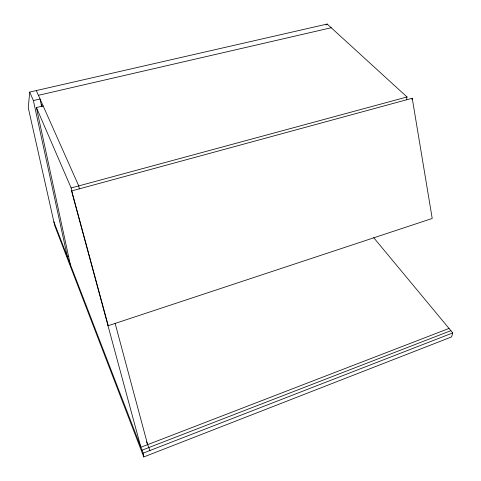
<?xml version="1.0" encoding="UTF-8"?>
<svg xmlns="http://www.w3.org/2000/svg" width="481" height="481" viewBox="0 0 481 481"><rect width="100%" height="100%" fill="white"/><g stroke="black" fill="none" stroke-linecap="round" stroke-linejoin="round"><path stroke-width="0.72" d="M406.553 99.795L407.028 96.976L327.164 24.05L29.72 92.069L28.253 107.708L54.732 225.649L143.777 456.95L451.617 336.886L452.747 332.924L373.713 237.692M411.983 99.651L412.223 98.25L71.735 190.915L108.267 325.697L432.221 218.464L412.223 98.25M326.028 24.994L327.164 24.05M143.777 456.95L143.158 453.156L452.747 332.924M449.026 328.439L140.879 447.252L72.306 193.849L71.152 187.969L36.4 107.528L43.152 105.94M142.015 450.192L450.883 330.675M68.753 256.343L67.37 256.752L33.387 100.553L29.72 92.069M71.152 187.969L407.028 96.976M33.387 100.553L40.067 99.002L41.709 106.812M38.42 95.304L331.211 27.742M107.792 324.97L108.267 325.697M36.309 90.566L78.74 185.913L79.293 188.859M41.246 104.611L42.087 106.511M146.549 441.847L149.964 450.511M53.854 221.729L143.158 453.156M115.115 323.334L147.649 444.636M36.4 107.528L70.238 264.189"/></g></svg>
